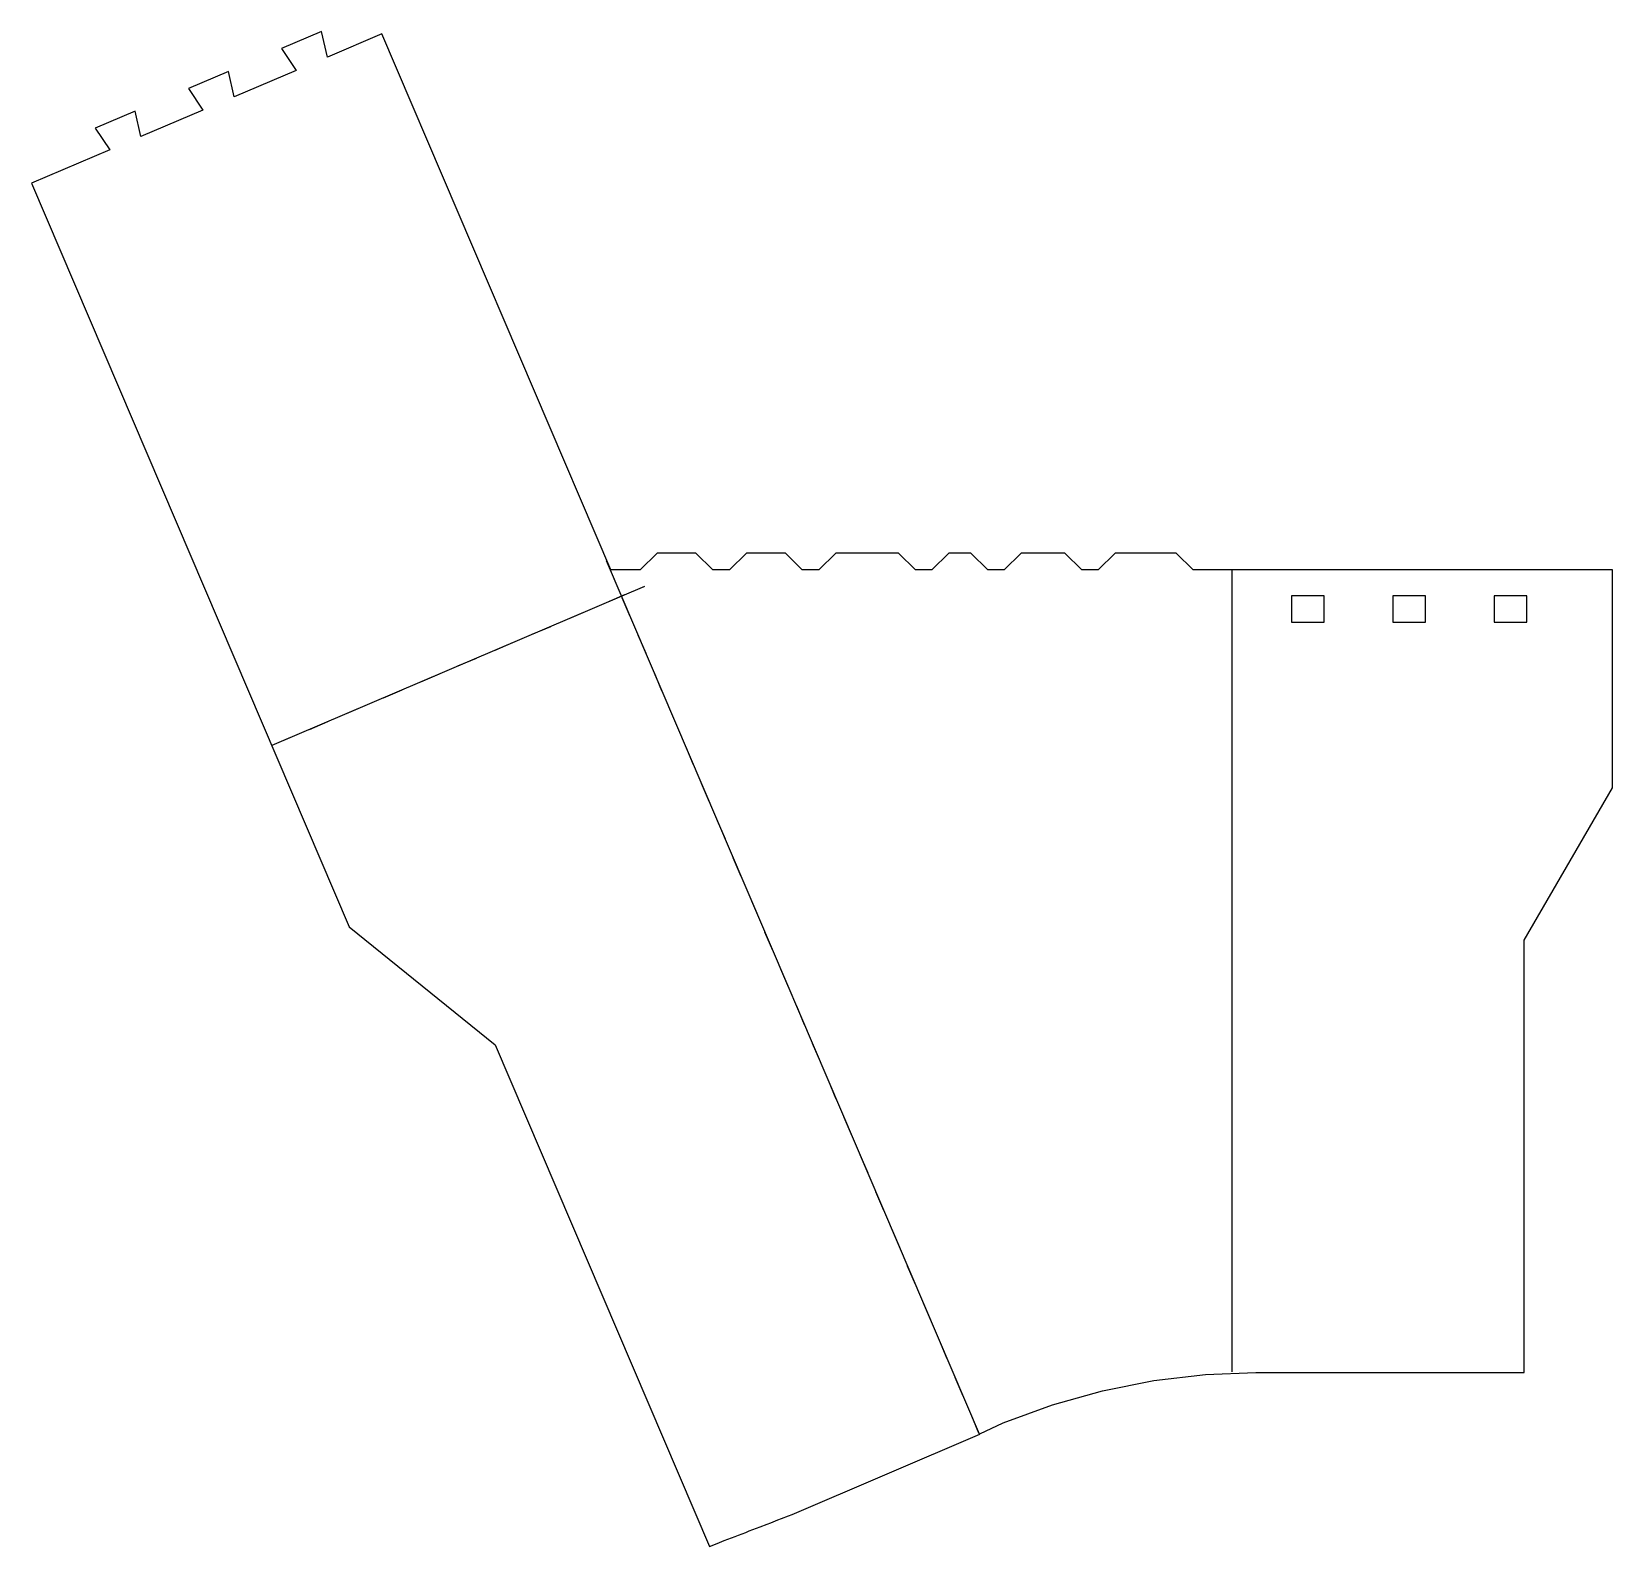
# Model space of a CAD drawing. Header units: metres. Extents: x 0 to 391, y 0 to 375.
import ezdxf

# ---------------------------------------------------------------- set-up
doc = ezdxf.new("R2010")
doc.units = ezdxf.units.M

msp = doc.modelspace()

# ---------------------------------------------------------------- linework, layer by layer
at = {"layer": 'CUT'}
for points in [[(-0.19685, 337.53214), (78.46763, 153.2997), (114.66416, 124.08115), (167.72707, -0.19235), (169.62881, 0.54583), (171.39547, 1.23095), (172.27888, 1.5733), (174.04586, 2.25759), (174.92943, 2.59952), (176.69673, 3.28297), (177.58047, 3.62448), (179.34809, 4.30705), (180.23199, 4.64812), (181.99995, 5.32982), (182.88402, 5.67044), (184.65232, 6.35124), (185.53656, 6.6914), (187.30521, 7.37128), (188.19222, 7.71198), (234.71745, 27.57755), (234.65095, 27.7333), (240.50447, 30.41506), (252.64488, 34.86726), (265.09568, 38.35856), (277.78095, 40.86766), (290.62333, 42.37927), (303.01742, 42.86357), (303.01701, 42.88428), (369.55857, 42.88428), (369.55857, 149.99814), (391.3738, 187.78322), (391.3738, 241.72742), (287.50664, 241.72742), (283.30664, 245.92742), (268.2291, 245.92742), (264.0291, 241.72742), (259.95336, 241.72742), (255.75336, 245.92742), (244.93529, 245.92742), (240.73529, 241.72742), (236.65956, 241.72742), (232.45956, 245.92742), (226.98591, 245.92742), (222.78591, 241.72742), (218.71018, 241.72742), (214.51018, 245.92742), (198.98591, 245.92742), (194.78591, 241.72742), (190.71018, 241.72742), (186.51018, 245.92742), (176.85272, 245.92742), (172.65272, 241.72742), (168.57698, 241.72742), (164.37698, 245.92742), (154.71952, 245.92742), (150.51952, 241.72742), (143.27868, 241.72742), (86.5552, 374.57396), (73.05606, 368.81003), (71.63241, 375.10679), (61.73678, 370.8815), (65.30024, 365.49842), (49.97704, 358.95564), (48.55339, 365.2524), (38.65776, 361.02711), (42.22122, 355.64402), (26.89802, 349.10125), (25.47437, 355.398), (15.57874, 351.17272), (19.14221, 345.78963), (-0.19685, 337.53214)], [(311.88933, 228.82742), (319.98933, 228.82742), (319.98933, 235.27742), (311.88933, 235.27742), (311.88933, 228.82742)], [(336.98415, 228.82742), (345.08415, 228.82742), (345.08415, 235.27742), (336.98415, 235.27742), (336.98415, 228.82742)], [(362.07897, 228.82742), (370.17897, 228.82742), (370.17897, 235.27742), (362.07897, 235.27742), (362.07897, 228.82742)]]:
    msp.add_lwpolyline(points, close=True, dxfattribs=at)
at = {"layer": 'SCORE'}
for p, q in [((142.11491, 244.07098), (144.07834, 239.47262)), ((142.18535, 233.64517), (146.78371, 235.6086)), ((151.38207, 237.57204), (151.7309, 237.72098)), ((297.19451, 233.03428), (297.19451, 238.03428)), ((132.98862, 229.71831), (137.58699, 231.68174)), ((146.04177, 234.87425), (148.0052, 230.27589)), ((123.7919, 225.79145), (128.39026, 227.75488)), ((297.19451, 223.03428), (297.19451, 228.03428)), ((114.59517, 221.86458), (119.19354, 223.82801)), ((149.96864, 225.67753), (151.93207, 221.07917)), ((105.39845, 217.93772), (109.99681, 219.90115)), ((96.20172, 214.01086), (100.80009, 215.97429)), ((153.8955, 216.4808), (155.85893, 211.88244)), ((297.19451, 213.03428), (297.19451, 218.03428)), ((87.005, 210.08399), (91.60336, 212.04742)), ((77.80827, 206.15713), (82.40664, 208.12056)), ((297.19451, 203.03428), (297.19451, 208.03428)), ((68.61155, 202.23027), (73.20991, 204.1937)), ((157.82236, 207.28408), (159.78579, 202.68572)), ((59.41483, 198.3034), (64.01319, 200.26684)), ((161.74923, 198.08735), (163.71266, 193.48899)), ((297.19451, 193.03428), (297.19451, 198.03428)), ((165.67609, 188.89063), (167.63952, 184.29227)), ((297.19451, 183.03428), (297.19451, 188.03428)), ((169.60295, 179.6939), (171.56638, 175.09554)), ((297.19451, 173.03428), (297.19451, 178.03428)), ((173.52982, 170.49718), (175.49325, 165.89882)), ((297.19451, 163.03428), (297.19451, 168.03428)), ((177.45668, 161.30046), (179.42011, 156.70209)), ((297.19451, 153.03428), (297.19451, 158.03428)), ((181.38354, 152.10373), (183.34697, 147.50537)), ((297.19451, 143.03428), (297.19451, 148.03428)), ((185.31041, 142.90701), (187.27384, 138.30864)), ((297.19451, 133.03428), (297.19451, 138.03428)), ((189.23727, 133.71028), (191.2007, 129.11192)), ((297.19451, 123.03428), (297.19451, 128.03428)), ((193.16413, 124.51356), (195.12756, 119.91519)), ((297.19451, 113.03428), (297.19451, 118.03428)), ((197.09099, 115.31683), (199.05443, 110.71847)), ((201.01786, 106.12011), (202.98129, 101.52174)), ((297.19451, 103.03428), (297.19451, 108.03428)), ((297.19451, 93.03428), (297.19451, 98.03428)), ((204.94472, 96.92338), (206.90815, 92.32502)), ((208.87158, 87.72666), (210.83502, 83.1283)), ((297.19451, 83.03428), (297.19451, 88.03428)), ((212.79845, 78.52993), (214.76188, 73.93157)), ((297.19451, 73.03428), (297.19451, 78.03428)), ((216.72531, 69.33321), (218.68874, 64.73485)), ((297.19451, 63.03428), (297.19451, 68.03428)), ((220.65217, 60.13648), (222.61561, 55.53812)), ((297.19451, 53.03428), (297.19451, 58.03428)), ((224.57904, 50.93976), (226.54247, 46.3414)), ((297.19451, 43.03428), (297.19451, 48.03428)), ((228.5059, 41.74303), (230.46933, 37.14467)), ((232.43276, 32.54631), (234.39619, 27.94795))]:
    msp.add_line(p, q, dxfattribs=at)
at = {"layer": 'SCORE2'}
for p, q in [((142.11491, 244.07098), (234.5206, 27.6566)), ((297.19451, 43.03428), (297.19451, 241.57742)), ((59.41483, 198.3034), (151.7309, 237.72098))]:
    msp.add_line(p, q, dxfattribs=at)

doc.saveas('drawing.dxf')
